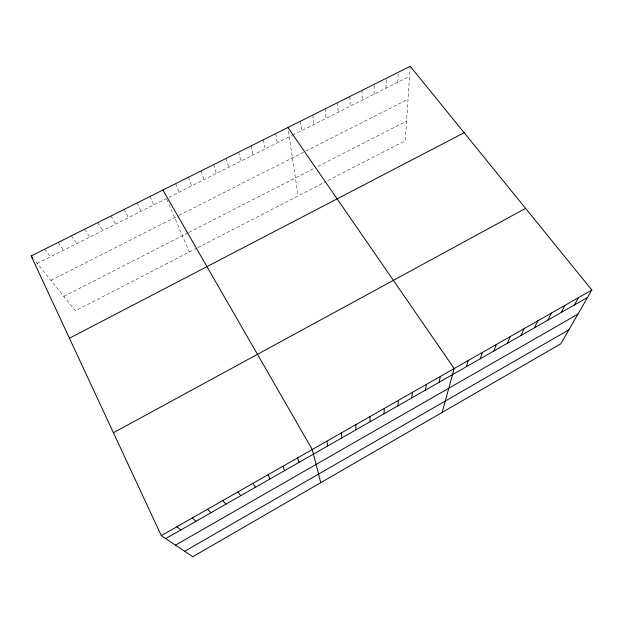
<?xml version="1.0" encoding="UTF-8"?>
<svg xmlns="http://www.w3.org/2000/svg" width="623" height="623" viewBox="0 0 623 623"><rect width="100%" height="100%" fill="white"/><g stroke="black" fill="none" stroke-linecap="round" stroke-linejoin="round"><path stroke-width="0.47" stroke-dasharray="3.12 2.34" d="M374.104 94.198L374.182 84.323M385.98 88.232L386.252 78.28M397.793 82.298L398.261 72.276M410.214 66.295L405.277 140.658L326.623 181.231M197.008 248.071L75.43 310.776L34.179 259.705M197.857 247.635L325.79 181.659M63.826 296.408L188.146 232.8M188.971 232.379L314.054 168.381M318.088 166.318L406.585 121.033M50.876 280.373L178.077 215.862M178.933 215.426L304.258 151.872M305.932 151.023L408.026 99.244M37.216 263.459L166.489 198.511M169.004 197.25L291.751 135.573M292.569 135.16L409.545 76.395M44.638 249.2L50.447 256.808M58.056 242.487L63.608 250.197M71.404 235.806L76.707 243.616M84.681 229.163L89.735 237.075M97.889 222.559L102.694 230.557M111.019 215.986L115.582 224.085M124.086 209.453L128.408 217.637M137.083 202.95L141.164 211.228M150.018 196.479L153.858 204.85M166.839 199.329L189.322 252.035M175.67 183.645L179.05 192.196M188.403 177.275L191.549 185.919M201.065 170.936L203.986 179.665M213.658 164.636L216.36 173.451M226.196 158.367L228.664 167.268M238.664 152.129L240.914 161.116M251.061 145.922L253.102 154.995M263.404 139.747L265.227 148.905M275.678 133.602L277.29 142.838M288.457 131.219L298.129 195.918M300.418 121.228L301.594 130.628M312.871 114.998L313.836 124.483M325.261 108.799L326.008 118.362M337.588 102.631L338.125 112.272M349.846 96.495L350.181 106.214M362.041 90.397L362.173 100.194"/><path stroke-width="0.93" d="M370.062 421.763L370.07 416.53M384.009 413.789L384.305 408.408M397.871 405.861L398.447 400.34M411.655 397.98L412.512 392.319M425.361 390.154L426.49 384.336M438.981 382.366L440.383 376.409M442.112 412.465L454.198 368.536L287.896 127.497M466.393 366.698L468.34 360.46M480.177 358.817L482.404 352.439M493.883 350.983L496.375 344.472M507.504 343.195L510.26 336.545M521.046 335.454L524.068 328.671M534.511 327.753L537.789 320.845M547.89 320.105L551.425 313.058M561.198 312.505L564.983 305.325M574.422 304.943L578.456 297.638M591.85 289.999L560.864 343.756L192.787 556.705L161.31 535.632L31.15 255.952L410.214 66.295L591.85 289.999L161.31 535.632M184.681 551.277L568.924 329.777M175.515 545.141L577.965 314.085M165.71 538.576L587.567 297.428M113.425 432.728L525.594 208.394M69.441 338.219L464.158 132.73M176.839 526.778L180.896 529.9M192.266 517.978L195.988 521.272M207.591 509.232L210.979 512.698M222.824 500.542L225.884 504.178M31.15 255.952L32.972 258.202M237.963 491.905L240.704 495.713M253.008 483.316L255.422 487.295M162.876 190.046L312.255 449.518L320.72 482.693M267.96 474.788L270.063 478.931M282.819 466.315L284.61 470.614M297.584 457.889L299.063 462.344M326.841 441.193L327.721 445.967M341.342 432.923L341.918 437.852M355.749 424.699L356.029 429.784"/></g></svg>
